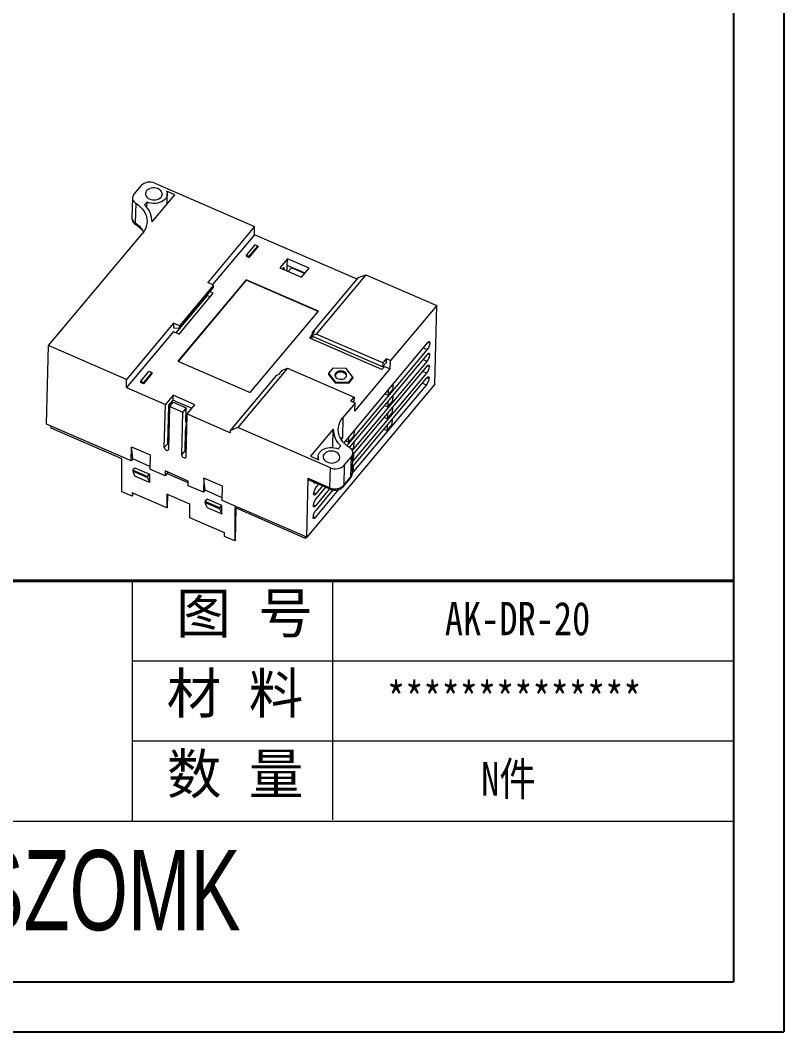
# Model space of a CAD drawing. Header units: inches. Extents: x 3261 to 5228, y 1126 to 1502.
# Drawn here: x 4261.2 to 4397.6, y 1125.7 to 1306.5 of the extents above; entities that cross this region are included whole.
import ezdxf

# ---------------------------------------------------------------- set-up
doc = ezdxf.new("R2010")
doc.units = ezdxf.units.IN
doc.header["$LTSCALE"] = 15
doc.layers.add('文字', color=81, linetype='Continuous')
doc.layers.add('粗实线', color=7, linetype='Continuous', lineweight=30)
doc.layers.add('细实线', color=3, linetype='Continuous', lineweight=9)
doc.styles.get("Standard").update_dxf_attribs({"font": 'txt', "bigfont": 'gbcbig.shx'})
doc.styles.add('宋体', font='', dxfattribs={"width": 0.8, "height": 3.5})
doc.styles.add('长仿宋', font='', dxfattribs={"width": 0.7, "height": 4})
doc.styles.get('宋体').set_extended_font_data('SimSun')
doc.styles.get('长仿宋').set_extended_font_data('SimSun')

msp = doc.modelspace()

# ---------------------------------------------------------------- linework, layer by layer
for p, q in [((4397.637, 1501.891), (4397.637, 1125.657)), ((4388.679, 1492.933), (4388.679, 1134.615)), ((3879.303, 1134.615), (4388.679, 1134.615)), ((3865.535, 1125.657), (4397.637, 1125.657))]:
    msp.add_line(p, q)
at = {"color": 7, "linetype": 'Continuous', "lineweight": 15}
for p, q in [((4285.258, 1277.391), (4303.081, 1269.66)), ((4282.793, 1276.97), (4281.499, 1275.424)), ((4284.765, 1270.491), (4288.827, 1275.346)), ((4288.827, 1275.346), (4287.353, 1275.986)), ((4287.425, 1273.669), (4287.47, 1275.422)), ((4281.25, 1274.798), (4281.156, 1271.223)), ((4281.853, 1273.808), (4281.76, 1270.232)), ((4283.852, 1274.027), (4283.419, 1273.511)), ((4283.826, 1273.064), (4283.852, 1274.027)), ((4266.262, 1248.375), (4283.034, 1268.421)), ((4303.081, 1269.66), (4294.695, 1259.637)), ((4303.043, 1268.188), (4295.571, 1259.257)), ((4303.043, 1268.188), (4303.081, 1269.66)), ((4321.39, 1260.23), (4303.043, 1268.188)), ((4303.12, 1266.38), (4301.595, 1264.558)), ((4303.636, 1266.156), (4303.12, 1266.38)), ((4301.595, 1264.558), (4301.59, 1264.348)), ((4301.595, 1264.558), (4302.112, 1264.334)), ((4302.106, 1264.123), (4303.631, 1265.946)), ((4302.112, 1264.334), (4303.636, 1266.156)), ((4303.636, 1266.156), (4303.631, 1265.946)), ((4301.59, 1264.348), (4302.106, 1264.123)), ((4302.112, 1264.334), (4302.106, 1264.123)), ((4308.95, 1263.887), (4307.577, 1262.247)), ((4308.868, 1261.687), (4308.919, 1262.709)), ((4308.919, 1262.709), (4308.95, 1263.887)), ((4312.093, 1261.333), (4308.919, 1262.709)), ((4312.824, 1262.207), (4308.95, 1263.887)), ((4307.577, 1262.247), (4311.452, 1260.566)), ((4308.078, 1262.03), (4308.318, 1262.317)), ((4308.318, 1262.317), (4308.308, 1261.93)), ((4309.103, 1261.585), (4309.689, 1262.287)), ((4312.014, 1261.278), (4309.689, 1262.287)), ((4312.014, 1261.278), (4311.427, 1260.577)), ((4311.452, 1260.566), (4312.824, 1262.207)), ((4312.012, 1261.236), (4312.014, 1261.278)), ((4322.971, 1261.033), (4314.097, 1250.427)), ((4321.652, 1260.542), (4322.971, 1261.033)), ((4322.971, 1261.033), (4335.628, 1255.543)), ((4301.581, 1260.129), (4289.383, 1245.55)), ((4301.578, 1260.045), (4289.433, 1245.528)), ((4295.728, 1259.189), (4289.629, 1251.9)), ((4295.728, 1259.189), (4294.695, 1259.637)), ((4295.717, 1258.768), (4295.728, 1259.189)), ((4301.578, 1260.045), (4301.581, 1260.129)), ((4314.444, 1254.465), (4301.578, 1260.045)), ((4314.496, 1254.527), (4301.581, 1260.129)), ((4313.388, 1250.664), (4321.652, 1260.542)), ((4289.058, 1250.658), (4294.635, 1257.324)), ((4289.591, 1250.427), (4295.69, 1257.717)), ((4289.618, 1251.479), (4295.717, 1258.768)), ((4294.635, 1257.324), (4294.639, 1257.479)), ((4294.635, 1257.324), (4295.168, 1257.093)), ((4295.69, 1257.717), (4295.064, 1257.988)), ((4335.628, 1255.543), (4327.364, 1245.666)), ((4335.26, 1241.451), (4335.628, 1255.543)), ((4302.298, 1239.948), (4314.496, 1254.527)), ((4288.596, 1252.348), (4280.21, 1242.325)), ((4288.596, 1252.348), (4288.574, 1251.506)), ((4289.629, 1251.9), (4288.596, 1252.348)), ((4289.629, 1251.9), (4289.618, 1251.479)), ((4288.558, 1250.875), (4280.172, 1240.852)), ((4288.558, 1250.875), (4289.591, 1250.427)), ((4288.574, 1251.506), (4289.618, 1251.479)), ((4312.919, 1249.697), (4313.224, 1250.061)), ((4313.173, 1250.083), (4313.783, 1250.812)), ((4314.097, 1250.427), (4313.173, 1250.083)), ((4325.96, 1244.537), (4313.173, 1250.083)), ((4313.357, 1249.507), (4313.37, 1249.998)), ((4313.388, 1250.664), (4313.379, 1250.328)), ((4313.783, 1250.812), (4313.388, 1250.664)), ((4325.979, 1245.273), (4314.097, 1250.427)), ((4265.894, 1234.283), (4266.262, 1248.375)), ((4280.21, 1242.325), (4266.262, 1248.375)), ((4325.835, 1244.095), (4312.919, 1249.697)), ((4333.977, 1248.883), (4318.999, 1230.982)), ((4319.572, 1230.444), (4333.944, 1247.621)), ((4333.922, 1246.78), (4319.996, 1230.136)), ((4289.383, 1245.55), (4302.298, 1239.948)), ((4320.541, 1229.564), (4333.889, 1245.518)), ((4333.867, 1244.677), (4320.633, 1228.859)), ((4326.292, 1244.642), (4325.835, 1244.095)), ((4325.979, 1245.273), (4325.96, 1244.537)), ((4326.57, 1245.266), (4325.96, 1244.537)), ((4326.589, 1246.002), (4325.979, 1245.273)), ((4326.292, 1244.642), (4327.325, 1244.194)), ((4326.589, 1246.002), (4326.57, 1245.266)), ((4327.364, 1245.666), (4326.589, 1246.002)), ((4327.325, 1244.194), (4327.364, 1245.666)), ((4282.689, 1241.96), (4284.213, 1243.783)), ((4284.724, 1243.348), (4283.2, 1241.526)), ((4284.73, 1243.559), (4283.205, 1241.736)), ((4284.213, 1243.783), (4284.73, 1243.559)), ((4284.73, 1243.559), (4284.724, 1243.348)), ((4298.781, 1233.206), (4307.045, 1243.083)), ((4308.974, 1244.304), (4300.1, 1233.698)), ((4307.045, 1243.083), (4307.441, 1243.231)), ((4307.441, 1243.231), (4308.05, 1243.96)), ((4308.05, 1243.96), (4308.974, 1244.304)), ((4308.974, 1244.304), (4320.856, 1239.15)), ((4316.294, 1243.415), (4316.288, 1243.204)), ((4316.288, 1243.204), (4317.48, 1241.683)), ((4317.043, 1244.311), (4316.294, 1243.415)), ((4316.294, 1243.415), (4317.485, 1241.894)), ((4319.468, 1244.263), (4317.043, 1244.311)), ((4320.66, 1242.742), (4319.468, 1244.263)), ((4319.91, 1241.846), (4320.66, 1242.742)), ((4320.6, 1227.597), (4333.834, 1243.415)), ((4320.66, 1242.742), (4320.654, 1242.532)), ((4320.982, 1236.612), (4327.325, 1244.194)), ((4280.172, 1240.852), (4280.21, 1242.325)), ((4282.689, 1241.96), (4282.683, 1241.75)), ((4283.2, 1241.526), (4282.683, 1241.75)), ((4283.205, 1241.736), (4282.689, 1241.96)), ((4283.205, 1241.736), (4283.2, 1241.526)), ((4335.26, 1241.451), (4312.389, 1214.116)), ((4317.485, 1241.894), (4317.48, 1241.683)), ((4317.48, 1241.683), (4319.904, 1241.636)), ((4317.485, 1241.894), (4319.91, 1241.846)), ((4319.904, 1241.636), (4320.654, 1242.532)), ((4319.91, 1241.846), (4319.904, 1241.636)), ((4320.536, 1225.484), (4333.779, 1241.312)), ((4333.812, 1242.573), (4320.578, 1226.756)), ((4327.842, 1240.581), (4327.868, 1241.583)), ((4280.172, 1240.852), (4287.146, 1237.827)), ((4288.518, 1239.467), (4287.146, 1237.827)), ((4288.496, 1238.626), (4288.518, 1239.467)), ((4292.393, 1237.787), (4288.518, 1239.467)), ((4320.246, 1238.421), (4320.856, 1239.15)), ((4320.856, 1239.15), (4320.837, 1238.414)), ((4326.332, 1239.746), (4326.927, 1239.488)), ((4326.927, 1239.488), (4327.842, 1240.581)), ((4326.954, 1240.489), (4326.927, 1239.488)), ((4327.787, 1238.478), (4327.813, 1239.479)), ((4286.946, 1230.151), (4287.146, 1237.827)), ((4287.556, 1230.879), (4287.734, 1237.715)), ((4287.721, 1229.814), (4287.921, 1237.491)), ((4287.734, 1237.715), (4288.496, 1238.626)), ((4287.921, 1237.491), (4288.531, 1238.22)), ((4287.921, 1237.491), (4290.246, 1236.483)), ((4288.496, 1238.626), (4291.871, 1237.163)), ((4288.531, 1238.22), (4290.856, 1237.212)), ((4291.021, 1236.147), (4292.393, 1237.787)), ((4321.021, 1238.085), (4318.856, 1235.497)), ((4321.021, 1238.085), (4320.246, 1238.421)), ((4320.684, 1238.231), (4320.837, 1238.414)), ((4320.982, 1236.612), (4321.021, 1238.085)), ((4326.277, 1237.643), (4326.873, 1237.385)), ((4326.873, 1237.385), (4327.787, 1238.478)), ((4326.899, 1238.386), (4326.873, 1237.385)), ((4327.732, 1236.375), (4327.759, 1237.376)), ((4290.045, 1228.806), (4290.246, 1236.483)), ((4290.856, 1237.212), (4290.246, 1236.483)), ((4290.79, 1234.688), (4290.856, 1237.212)), ((4290.82, 1228.47), (4291.021, 1236.147)), ((4291.021, 1236.147), (4298.77, 1232.785)), ((4318.856, 1235.497), (4318.762, 1231.921)), ((4326.222, 1235.54), (4326.818, 1235.281)), ((4326.818, 1235.281), (4327.732, 1236.375)), ((4326.844, 1236.283), (4326.818, 1235.281)), ((4281.005, 1227.729), (4265.894, 1234.283)), ((4266.715, 1233.608), (4266.715, 1233.927)), ((4290.746, 1233.005), (4290.988, 1234.891)), ((4290.989, 1234.926), (4290.79, 1234.688)), ((4290.989, 1234.933), (4290.798, 1235.015)), ((4300.1, 1233.698), (4298.781, 1233.206)), ((4316.632, 1226.527), (4300.1, 1233.698)), ((4326.763, 1233.178), (4327.677, 1234.272)), ((4326.789, 1234.179), (4326.763, 1233.178)), ((4327.677, 1234.272), (4327.704, 1235.273)), ((4279.372, 1228.118), (4266.715, 1233.608)), ((4290.655, 1229.535), (4290.746, 1233.005)), ((4298.77, 1232.785), (4298.781, 1233.206)), ((4317.124, 1233.427), (4313.062, 1228.572)), ((4317.038, 1230.134), (4317.124, 1233.427)), ((4320.829, 1232.198), (4319.914, 1231.105)), ((4319.914, 1231.105), (4319.94, 1232.106)), ((4320.855, 1233.2), (4320.829, 1232.198)), ((4326.167, 1233.436), (4326.763, 1233.178)), ((4281.005, 1227.729), (4281.071, 1230.253)), ((4281.071, 1230.253), (4284.429, 1228.796)), ((4281.31, 1228.093), (4281.071, 1230.253)), ((4286.946, 1230.151), (4287.556, 1230.879)), ((4318.038, 1229.891), (4318.47, 1230.407)), ((4319.318, 1231.363), (4319.914, 1231.105)), ((4320.774, 1230.095), (4320.454, 1229.713)), ((4320.8, 1231.096), (4320.774, 1230.095)), ((4284.429, 1228.796), (4284.363, 1226.272)), ((4290.045, 1228.806), (4290.655, 1229.535)), ((4313.062, 1228.572), (4314.536, 1227.932)), ((4314.419, 1228.496), (4314.406, 1227.989)), ((4319.096, 1226.948), (4320.39, 1228.494)), ((4320.297, 1224.919), (4320.39, 1228.494)), ((4320.546, 1225.544), (4320.639, 1229.12)), ((4320.745, 1228.993), (4320.719, 1227.992)), ((4279.367, 1222.203), (4279.372, 1228.118)), ((4281.31, 1228.093), (4281.005, 1227.729)), ((4284.375, 1226.763), (4281.31, 1228.093)), ((4281.354, 1226.088), (4281.696, 1226.497)), ((4281.696, 1226.497), (4284.279, 1225.377)), ((4316.538, 1222.951), (4316.632, 1226.527)), ((4319.096, 1226.948), (4319.003, 1223.373)), ((4320.719, 1227.992), (4320.607, 1227.858)), ((4320.69, 1226.89), (4320.664, 1225.889)), ((4281.348, 1225.878), (4281.354, 1226.088)), ((4281.348, 1225.878), (4283.931, 1224.758)), ((4281.695, 1225.02), (4281.348, 1225.878)), ((4281.354, 1226.088), (4283.937, 1224.968)), ((4284.278, 1223.9), (4281.695, 1225.02)), ((4283.937, 1224.968), (4283.931, 1224.758)), ((4283.931, 1224.758), (4284.278, 1223.9)), ((4283.937, 1224.968), (4284.279, 1225.377)), ((4284.279, 1225.377), (4284.278, 1223.9)), ((4287.075, 1225.096), (4284.363, 1226.272)), ((4287.097, 1225.937), (4287.075, 1225.096)), ((4287.38, 1225.46), (4287.075, 1225.096)), ((4291.23, 1224.144), (4287.097, 1225.937)), ((4287.597, 1225.72), (4287.38, 1225.46)), ((4291.221, 1223.794), (4287.38, 1225.46)), ((4293.986, 1224.651), (4293.92, 1222.127)), ((4297.344, 1223.194), (4293.986, 1224.651)), ((4294.225, 1222.491), (4293.986, 1224.651)), ((4312.389, 1214.116), (4312.664, 1224.632)), ((4312.664, 1224.632), (4316.538, 1222.951)), ((4318.918, 1223.131), (4320.212, 1224.677)), ((4319.003, 1223.373), (4320.297, 1224.919)), ((4320.664, 1225.889), (4320.552, 1225.755)), ((4291.208, 1223.303), (4291.23, 1224.144)), ((4293.92, 1222.127), (4291.208, 1223.303)), ((4297.278, 1220.67), (4297.344, 1223.194)), ((4312.763, 1224.353), (4316.637, 1222.672)), ((4315.771, 1223.048), (4314.045, 1220.986)), ((4314.067, 1221.827), (4315.271, 1223.265)), ((4314.52, 1223.591), (4314.1, 1223.089)), ((4281.175, 1221.419), (4279.367, 1222.203)), ((4287.375, 1219.341), (4281.175, 1222.03)), ((4281.175, 1222.03), (4281.175, 1221.419)), ((4281.175, 1221.419), (4281.304, 1221.573)), ((4281.304, 1221.573), (4281.315, 1221.97)), ((4287.377, 1221.789), (4287.375, 1219.341)), ((4291.51, 1219.996), (4287.377, 1221.789)), ((4287.52, 1219.515), (4287.577, 1221.702)), ((4294.225, 1222.491), (4293.92, 1222.127)), ((4297.291, 1221.161), (4294.225, 1222.491)), ((4313.958, 1217.621), (4318.137, 1222.616)), ((4317.056, 1222.547), (4313.991, 1218.883)), ((4314.013, 1219.724), (4316.521, 1222.723)), ((4287.52, 1219.515), (4287.375, 1219.341)), ((4291.508, 1217.549), (4291.51, 1219.996)), ((4294.269, 1220.486), (4294.264, 1220.276)), ((4294.264, 1220.276), (4296.847, 1219.156)), ((4294.61, 1219.418), (4294.264, 1220.276)), ((4294.269, 1220.486), (4294.611, 1220.895)), ((4296.852, 1219.366), (4294.269, 1220.486)), ((4294.61, 1219.418), (4297.193, 1218.298)), ((4297.194, 1219.775), (4294.611, 1220.895)), ((4296.847, 1219.156), (4296.852, 1219.366)), ((4296.852, 1219.366), (4297.194, 1219.775)), ((4297.193, 1218.298), (4297.194, 1219.775)), ((4312.389, 1214.116), (4297.278, 1220.67)), ((4299.52, 1219.379), (4299.515, 1213.464)), ((4312.177, 1213.888), (4299.52, 1219.379)), ((4299.644, 1213.618), (4299.791, 1219.261)), ((4297.707, 1214.86), (4291.508, 1217.549)), ((4296.847, 1219.156), (4297.193, 1218.298)), ((4297.707, 1214.248), (4297.707, 1214.86)), ((4299.515, 1213.464), (4297.707, 1214.248)), ((4312.177, 1213.888), (4312.177, 1214.208)), ((4312.177, 1213.888), (4312.373, 1214.123)), ((4299.644, 1213.618), (4299.515, 1213.464))]:
    msp.add_line(p, q, dxfattribs=at)
at = {"color": 8, "linetype": 'Continuous', "lineweight": 15}
for p, q in [((4334.047, 1248.96), (4334.418, 1248.799)), ((4333.944, 1247.621), (4333.193, 1247.947)), ((4333.992, 1246.857), (4334.363, 1246.696)), ((4333.889, 1245.518), (4333.138, 1245.844)), ((4333.937, 1244.753), (4334.308, 1244.592)), ((4333.834, 1243.415), (4333.083, 1243.74)), ((4333.779, 1241.312), (4333.028, 1241.637)), ((4333.882, 1242.65), (4334.253, 1242.489)), ((4318.527, 1231.611), (4318.762, 1231.921)), ((4313.634, 1222.015), (4314.067, 1221.827)), ((4313.58, 1219.912), (4314.013, 1219.724)), ((4313.525, 1217.809), (4313.958, 1217.621))]:
    msp.add_line(p, q, dxfattribs=at)
at = {"color": 7, "linetype": 'Continuous', "lineweight": 15, "flags": 128}
for points in [[(4286.363, 1274.925), (4286.49, 1275.12), (4286.559, 1275.33), (4286.567, 1275.546), (4286.514, 1275.76), (4286.401, 1275.962), (4286.235, 1276.145), (4286.02, 1276.301), (4285.767, 1276.423), (4285.486, 1276.508), (4285.187, 1276.55), (4284.884, 1276.549), (4284.588, 1276.504), (4284.312, 1276.417), (4284.067, 1276.292), (4283.864, 1276.135), (4283.709, 1275.95), (4283.611, 1275.747), (4283.572, 1275.533), (4283.595, 1275.317), (4283.678, 1275.107), (4283.818, 1274.914), (4284.01, 1274.743), (4284.244, 1274.603), (4284.513, 1274.5), (4284.805, 1274.436), (4285.107, 1274.415), (4285.409, 1274.439), (4285.696, 1274.505), (4285.958, 1274.611), (4286.183, 1274.753), (4286.363, 1274.925)], [(4287.353, 1275.986), (4287.443, 1275.716), (4287.471, 1275.441), (4287.437, 1275.167), (4287.341, 1274.901), (4287.187, 1274.65), (4286.978, 1274.421), (4286.719, 1274.22), (4286.417, 1274.051), (4286.081, 1273.92), (4285.718, 1273.829), (4285.339, 1273.781), (4284.953, 1273.778), (4284.569, 1273.818), (4284.199, 1273.902), (4283.852, 1274.027)], [(4281.853, 1273.808), (4282.305, 1273.483), (4282.707, 1273.127), (4283.055, 1272.744), (4283.344, 1272.337), (4283.573, 1271.911), (4283.737, 1271.471), (4283.835, 1271.023), (4283.866, 1270.57), (4283.831, 1270.118), (4283.728, 1269.672), (4283.559, 1269.238), (4283.327, 1268.819), (4283.034, 1268.421)], [(4333.977, 1248.883), (4334.066, 1248.978), (4334.15, 1249.044), (4334.228, 1249.081), (4334.295, 1249.085), (4334.35, 1249.057), (4334.389, 1248.999), (4334.412, 1248.912), (4334.418, 1248.799)], [(4333.922, 1246.78), (4334.011, 1246.874), (4334.095, 1246.941), (4334.173, 1246.977), (4334.24, 1246.982), (4334.295, 1246.954), (4334.334, 1246.896), (4334.357, 1246.808), (4334.363, 1246.696)], [(4333.867, 1244.677), (4333.956, 1244.771), (4334.041, 1244.838), (4334.118, 1244.874), (4334.185, 1244.878), (4334.24, 1244.851), (4334.279, 1244.792), (4334.302, 1244.705), (4334.308, 1244.592)], [(4319.381, 1242.686), (4319.482, 1242.85), (4319.525, 1243.027), (4319.507, 1243.208), (4319.429, 1243.38), (4319.296, 1243.536), (4319.115, 1243.664), (4318.897, 1243.759), (4318.655, 1243.814), (4318.402, 1243.826), (4318.154, 1243.795), (4317.924, 1243.722), (4317.726, 1243.612), (4317.572, 1243.47), (4317.471, 1243.306), (4317.428, 1243.129), (4317.446, 1242.949), (4317.524, 1242.776), (4317.657, 1242.621), (4317.838, 1242.492), (4318.056, 1242.398), (4318.298, 1242.343), (4318.551, 1242.331), (4318.799, 1242.362), (4319.029, 1242.435), (4319.227, 1242.545), (4319.381, 1242.686)], [(4319.513, 1242.946), (4319.502, 1242.997), (4319.424, 1243.17), (4319.291, 1243.325), (4319.11, 1243.454), (4318.892, 1243.548), (4318.649, 1243.603), (4318.397, 1243.616), (4318.148, 1243.584), (4317.919, 1243.512), (4317.721, 1243.401), (4317.567, 1243.26), (4317.466, 1243.096), (4317.435, 1243)], [(4333.812, 1242.573), (4333.901, 1242.668), (4333.986, 1242.735), (4334.063, 1242.771), (4334.13, 1242.775), (4334.185, 1242.748), (4334.224, 1242.689), (4334.247, 1242.602), (4334.253, 1242.489)], [(4320.036, 1230.11), (4319.584, 1230.435), (4319.182, 1230.791), (4318.834, 1231.174), (4318.545, 1231.581), (4318.317, 1232.007), (4318.153, 1232.447), (4318.054, 1232.895), (4318.023, 1233.348), (4318.059, 1233.8), (4318.162, 1234.246), (4318.33, 1234.68), (4318.562, 1235.099), (4318.856, 1235.497)], [(4286.946, 1230.151), (4286.972, 1230.017), (4287.053, 1229.878), (4287.177, 1229.755), (4287.325, 1229.667), (4287.474, 1229.627), (4287.601, 1229.641), (4287.688, 1229.706), (4287.721, 1229.814)], [(4314.536, 1227.932), (4314.447, 1228.202), (4314.419, 1228.477), (4314.453, 1228.751), (4314.548, 1229.017), (4314.702, 1229.268), (4314.912, 1229.497), (4315.17, 1229.698), (4315.472, 1229.867), (4315.808, 1229.998), (4316.171, 1230.089), (4316.55, 1230.137), (4316.937, 1230.14), (4317.32, 1230.1), (4317.69, 1230.016), (4318.038, 1229.891)], [(4290.045, 1228.806), (4290.072, 1228.672), (4290.153, 1228.534), (4290.277, 1228.411), (4290.425, 1228.322), (4290.573, 1228.282), (4290.701, 1228.296), (4290.788, 1228.362), (4290.82, 1228.47)], [(4318.11, 1227.873), (4318.237, 1228.068), (4318.306, 1228.277), (4318.314, 1228.494), (4318.26, 1228.707), (4318.148, 1228.91), (4317.982, 1229.093), (4317.767, 1229.249), (4317.514, 1229.371), (4317.232, 1229.455), (4316.934, 1229.498), (4316.63, 1229.496), (4316.335, 1229.452), (4316.059, 1229.365), (4315.814, 1229.24), (4315.61, 1229.082), (4315.456, 1228.898), (4315.358, 1228.695), (4315.319, 1228.481), (4315.342, 1228.265), (4315.425, 1228.055), (4315.565, 1227.862), (4315.756, 1227.691), (4315.991, 1227.551), (4316.26, 1227.447), (4316.552, 1227.384), (4316.854, 1227.363), (4317.155, 1227.387), (4317.443, 1227.453), (4317.704, 1227.559), (4317.93, 1227.701), (4318.11, 1227.873)], [(4312.763, 1224.353), (4312.731, 1224.374), (4312.692, 1224.432), (4312.669, 1224.519), (4312.664, 1224.632)], [(4314.008, 1223.813), (4313.949, 1223.769), (4313.871, 1223.733), (4313.804, 1223.729), (4313.749, 1223.756), (4313.71, 1223.815), (4313.687, 1223.902), (4313.682, 1223.954)], [(4314.067, 1221.827), (4313.979, 1221.733), (4313.894, 1221.666), (4313.816, 1221.63), (4313.749, 1221.625), (4313.694, 1221.653), (4313.655, 1221.712), (4313.632, 1221.799), (4313.626, 1221.911)], [(4314.013, 1219.724), (4313.924, 1219.629), (4313.839, 1219.563), (4313.761, 1219.527), (4313.694, 1219.522), (4313.64, 1219.55), (4313.6, 1219.608), (4313.577, 1219.696), (4313.572, 1219.808)], [(4313.958, 1217.621), (4313.869, 1217.526), (4313.784, 1217.46), (4313.706, 1217.423), (4313.639, 1217.419), (4313.585, 1217.447), (4313.545, 1217.505), (4313.522, 1217.592), (4313.517, 1217.705)]]:
    msp.add_lwpolyline(points, dxfattribs=at)
at = {"color": 8, "linetype": 'Continuous', "lineweight": 15, "flags": 128}
msp.add_lwpolyline([(4316.538, 1222.951), (4316.544, 1222.839), (4316.567, 1222.752), (4316.606, 1222.693), (4316.638, 1222.672)], dxfattribs=at)
at = {"color": 7, "linetype": 'Continuous', "lineweight": 15}
for centre, radius, start, end in [((4284.332, 1275.388), 2.207, 65.19162, 134.20292), ((4282.319, 1274.756), 1.057, 140.83871, 243.87632), ((4280.647, 1270.465), 4.119, 0.3576, 47.68582), ((4332.229, 1248.995), 2.197, 321.28672, 354.87433), ((4332.175, 1246.892), 2.197, 321.28676, 354.87431), ((4332.12, 1244.789), 2.197, 321.28672, 354.87433), ((4332.065, 1242.685), 2.197, 321.28674, 354.87431), ((4321.243, 1233.453), 4.119, 180.3576, 227.68582), ((4288.073, 1230.923), 0.519, 184.75894, 230.00076), ((4319.571, 1229.162), 1.057, 320.83871, 63.87632), ((4291.172, 1229.578), 0.519, 184.75899, 230.00072), ((4317.557, 1228.53), 2.207, 245.19162, 314.20292), ((4315.815, 1221.715), 2.197, 141.28674, 174.87431), ((4317.464, 1224.955), 2.207, 245.19162, 314.20292), ((4315.76, 1219.612), 2.197, 141.28672, 174.87433), ((4315.705, 1217.509), 2.197, 141.28673, 174.87434)]:
    msp.add_arc(centre, radius, start, end, dxfattribs=at)
at = {"color": 8, "linetype": 'Continuous', "lineweight": 15}
for centre, radius, start, end in [((4282.317, 1271.251), 1.161, 181.38123, 241.32181), ((4282.056, 1270.183), 0.3, 170.52994, 231.39137), ((4279.296, 1266.244), 4.688, 32.0491, 58.2884), ((4319.919, 1224.916), 0.378, 320.88536, 0.46535), ((4319.532, 1225.586), 1.015, 318.86814, 357.61709), ((4318.626, 1223.369), 0.377, 320.05972, 0.49271)]:
    msp.add_arc(centre, radius, start, end, dxfattribs=at)
at = {"color": 7, "linetype": 'Continuous', "lineweight": 15}
for points, knots in [([(4281.163, 1271.229), (4281.16, 1271.197), (4281.15, 1271.076), (4281.187, 1270.868), (4281.271, 1270.618), (4281.402, 1270.387), (4281.573, 1270.18), (4281.736, 1270.038), (4281.841, 1269.967), (4281.869, 1269.948)], [0, 0, 0, 0, 0.0632451, 0.2379689, 0.4101106, 0.5819641, 0.7558234, 0.9335834, 1, 1, 1, 1]), ([(4281.869, 1269.948), (4281.937, 1269.903), (4282.137, 1269.77), (4282.442, 1269.533), (4282.765, 1269.232), (4283.023, 1268.948), (4283.153, 1268.761), (4283.207, 1268.683)], [0, 0, 0, 0, 0.1208083, 0.3573273, 0.5939619, 0.8312912, 1, 1, 1, 1]), ([(4318.762, 1231.921), (4318.76, 1231.918), (4318.693, 1231.804), (4318.626, 1231.69), (4318.561, 1231.58)], [0, 0, 0, 0, 0.0286814, 1, 1, 1, 1]), ([(4320.212, 1224.677), (4320.257, 1224.737), (4320.355, 1224.864), (4320.465, 1225.095), (4320.534, 1225.326), (4320.538, 1225.479), (4320.54, 1225.538)], [0, 0, 0, 0, 0.23701778, 0.51209374, 0.81186069, 1, 1, 1, 1]), ([(4316.637, 1222.672), (4316.699, 1222.648), (4316.854, 1222.586), (4317.121, 1222.524), (4317.433, 1222.496), (4317.749, 1222.513), (4318.06, 1222.578), (4318.358, 1222.691), (4318.619, 1222.845), (4318.802, 1222.999), (4318.89, 1223.099), (4318.918, 1223.131)], [0, 0, 0, 0, 0.0795726, 0.2020688, 0.3255171, 0.4503044, 0.5766358, 0.7047078, 0.8339533, 0.9472718, 1, 1, 1, 1])]:
    msp.add_open_spline(points, degree=3, knots=knots, dxfattribs=at)
at = {"layer": '粗实线', "color": 7, "lineweight": 40}
msp.add_line((4388.679, 1206.278), (4173.688, 1206.278), dxfattribs=at)
at = {"layer": '细实线', "color": 7}
for p, q in [((4281.183, 1206.278), (4281.183, 1163.28)), ((4317.015, 1206.278), (4317.015, 1163.582)), ((4388.679, 1191.945), (4281.183, 1191.945)), ((4388.679, 1177.613), (4281.183, 1177.613)), ((4388.679, 1163.28), (4066.193, 1163.28))]:
    msp.add_line(p, q, dxfattribs=at)

# ---------------------------------------------------------------- texts
at = {"layer": '文字', "color": 0, "char_height": 5.37477, "width": 62.13839, "attachment_point": 1, "style": '宋体'}
for s, insert in [('{\\H1.111x;AK-DR-20}', (4337.069, 1202.534)), ('{\\H1.111x;**************}', (4326.731, 1188.202)), ('{\\H1.111x;N件}', (4343.57, 1173.869))]:
    msp.add_mtext(s, dxfattribs=dict(at, insert=insert))
at = {"layer": '粗实线', "insert": (4252.867, 1158.148), "char_height": 14.33272, "width": 160.72731, "attachment_point": 1, "style": '长仿宋'}
msp.add_mtext('{\\fSTXinwei|b0|i0|c134|p2;SZOMK}', dxfattribs=at)
at = {"layer": '细实线', "color": 7, "char_height": 7.16636, "attachment_point": 1}
for s, insert, width in [('{\\fSimSun|b0|i0|c134|p54;图 号}', (4289.064, 1204.102), 35.83181), ('{\\fSimSun|b0|i0|c134|p54;材 料   }', (4287.365, 1189.77), 35.83181), ('{\\fSimSun|b0|i0|c134|p54;数 量}', (4287.4, 1175.366), 32.37853)]:
    msp.add_mtext(s, dxfattribs=dict(at, insert=insert, width=width))

doc.saveas('drawing.dxf')
